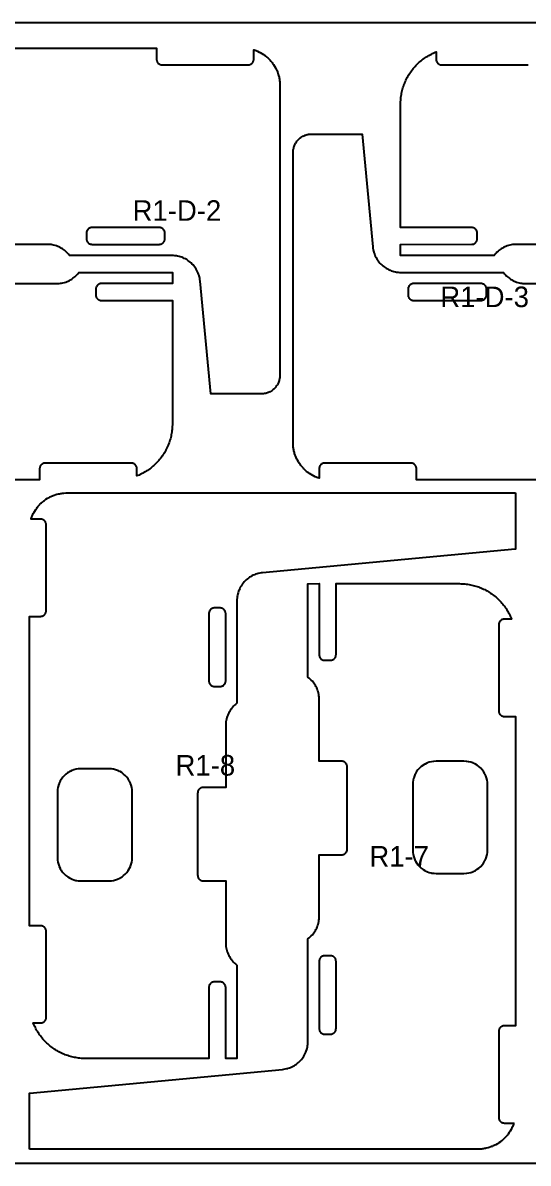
# Model space of a CAD drawing. Header units: millimetres. Extents: x 0 to 59980, y 0 to 1292.
# Drawn here: x 34076 to 34617, y 0 to 1220 of the extents above; entities that cross this region are included whole.
import ezdxf

# ---------------------------------------------------------------- set-up
doc = ezdxf.new("R2010")
doc.units = ezdxf.units.MM
for name, color, linetype in [('CUT_IN', 5, 'Continuous'), ('CUT_OUT', 1, 'Continuous'), ('LABEL', 7, 'Continuous'), ('SHEET', 8, 'Continuous')]:
    doc.layers.add(name, color=color, linetype=linetype)

msp = doc.modelspace()

# ---------------------------------------------------------------- linework, layer by layer
at = {"layer": 'CUT_IN'}
for points in [[(34144.07, 988.12), (34144.19, 987.54), (34144.36, 986.98), (34144.59, 986.43), (34144.86, 985.92), (34145.19, 985.43), (34145.37, 985.19), (34145.56, 984.97), (34145.98, 984.55), (34146.2, 984.36), (34146.68, 984.01), (34147.18, 983.71), (34147.71, 983.46), (34148.27, 983.26), (34148.55, 983.18), (34149.13, 983.06), (34149.42, 983.03), (34150.01, 983), (34222.01, 983), (34222.6, 983.03), (34222.89, 983.06), (34223.47, 983.18), (34224.03, 983.35), (34224.31, 983.46), (34224.84, 983.71), (34225.09, 983.85), (34225.58, 984.18), (34225.82, 984.36), (34226.04, 984.55), (34226.46, 984.97), (34226.65, 985.19), (34227, 985.67), (34227.16, 985.92), (34227.3, 986.17), (34227.55, 986.7), (34227.66, 986.98), (34227.83, 987.54), (34227.95, 988.12), (34228, 988.71), (34228.01, 995), (34227.98, 995.59), (34227.95, 995.88), (34227.83, 996.46), (34227.66, 997.02), (34227.43, 997.57), (34227.16, 998.08), (34227, 998.33), (34226.65, 998.81), (34226.46, 999.03), (34226.25, 999.24), (34226.04, 999.45), (34225.82, 999.64), (34225.34, 999.99), (34225.09, 1000.15), (34224.58, 1000.42), (34224.03, 1000.65), (34223.47, 1000.82), (34222.89, 1000.94), (34222.6, 1000.97), (34222.01, 1001), (34150.01, 1001), (34149.42, 1000.97), (34149.13, 1000.94), (34148.55, 1000.82), (34147.99, 1000.65), (34147.71, 1000.54), (34147.18, 1000.29), (34146.68, 999.99), (34146.2, 999.64), (34145.98, 999.45), (34145.56, 999.03), (34145.37, 998.81), (34145.02, 998.33), (34144.86, 998.08), (34144.59, 997.57), (34144.36, 997.02), (34144.19, 996.46), (34144.07, 995.88), (34144.04, 995.59), (34144.01, 995), (34144.01, 989), (34144.04, 988.41), (34144.07, 988.12)], [(34571.93, 935.88), (34571.81, 936.46), (34571.64, 937.02), (34571.41, 937.57), (34571.14, 938.08), (34570.81, 938.57), (34570.63, 938.81), (34570.44, 939.03), (34570.02, 939.45), (34569.8, 939.64), (34569.32, 939.99), (34568.82, 940.29), (34568.29, 940.54), (34567.73, 940.74), (34567.45, 940.82), (34566.87, 940.94), (34566.58, 940.97), (34565.99, 941), (34493.99, 941), (34493.4, 940.97), (34493.11, 940.94), (34492.53, 940.82), (34491.97, 940.65), (34491.69, 940.54), (34491.16, 940.29), (34490.91, 940.15), (34490.42, 939.82), (34490.18, 939.64), (34489.96, 939.45), (34489.54, 939.03), (34489.35, 938.81), (34489, 938.33), (34488.84, 938.08), (34488.7, 937.83), (34488.45, 937.3), (34488.34, 937.02), (34488.17, 936.46), (34488.05, 935.88), (34488, 935.29), (34487.99, 929), (34488.02, 928.41), (34488.05, 928.12), (34488.17, 927.54), (34488.34, 926.98), (34488.57, 926.43), (34488.84, 925.92), (34489, 925.67), (34489.35, 925.19), (34489.54, 924.97), (34489.75, 924.76), (34489.96, 924.55), (34490.18, 924.36), (34490.66, 924.01), (34490.91, 923.85), (34491.42, 923.58), (34491.97, 923.35), (34492.53, 923.18), (34493.11, 923.06), (34493.4, 923.03), (34493.99, 923), (34565.99, 923), (34566.58, 923.03), (34566.87, 923.06), (34567.45, 923.18), (34568.01, 923.35), (34568.29, 923.46), (34568.82, 923.71), (34569.32, 924.01), (34569.8, 924.36), (34570.02, 924.55), (34570.44, 924.97), (34570.63, 925.19), (34570.98, 925.67), (34571.14, 925.92), (34571.41, 926.43), (34571.64, 926.98), (34571.81, 927.54), (34571.93, 928.12), (34571.96, 928.41), (34571.99, 929), (34571.99, 935), (34571.96, 935.59), (34571.93, 935.88)], [(34287, 510.01), (34287.59, 510.04), (34287.88, 510.07), (34288.46, 510.19), (34289.02, 510.36), (34289.57, 510.59), (34290.08, 510.86), (34290.57, 511.19), (34290.81, 511.37), (34291.03, 511.56), (34291.45, 511.98), (34291.64, 512.2), (34291.99, 512.68), (34292.29, 513.18), (34292.54, 513.71), (34292.74, 514.27), (34292.82, 514.55), (34292.94, 515.13), (34292.97, 515.42), (34293, 516.01), (34293, 588.01), (34292.97, 588.6), (34292.94, 588.89), (34292.82, 589.47), (34292.65, 590.03), (34292.54, 590.31), (34292.29, 590.84), (34292.15, 591.09), (34291.82, 591.58), (34291.64, 591.82), (34291.45, 592.04), (34291.03, 592.46), (34290.81, 592.65), (34290.33, 593), (34290.08, 593.16), (34289.83, 593.3), (34289.3, 593.55), (34289.02, 593.66), (34288.46, 593.83), (34287.88, 593.95), (34287.29, 594), (34281, 594.01), (34280.41, 593.98), (34280.12, 593.95), (34279.54, 593.83), (34278.98, 593.66), (34278.43, 593.43), (34277.92, 593.16), (34277.67, 593), (34277.19, 592.65), (34276.97, 592.46), (34276.76, 592.25), (34276.55, 592.04), (34276.36, 591.82), (34276.01, 591.34), (34275.85, 591.09), (34275.58, 590.58), (34275.35, 590.03), (34275.18, 589.47), (34275.06, 588.89), (34275.03, 588.6), (34275, 588.01), (34275, 516.01), (34275.03, 515.42), (34275.06, 515.13), (34275.18, 514.55), (34275.35, 513.99), (34275.46, 513.71), (34275.71, 513.18), (34276.01, 512.68), (34276.36, 512.2), (34276.55, 511.98), (34276.97, 511.56), (34277.19, 511.37), (34277.67, 511.02), (34277.92, 510.86), (34278.43, 510.59), (34278.98, 510.36), (34279.54, 510.19), (34280.12, 510.07), (34280.41, 510.04), (34281, 510.01), (34287, 510.01)], [(34508.71, 428.19), (34508.17, 427.96), (34506.22, 427.03), (34505.96, 426.89), (34504.36, 425.93), (34503.87, 425.6), (34502.14, 424.31), (34500.54, 422.87), (34500.12, 422.45), (34498.68, 420.85), (34497.22, 418.88), (34496.1, 417.03), (34495.83, 416.51), (34494.91, 414.55), (34494.8, 414.28), (34494.08, 412.25), (34494, 411.96), (34493.49, 409.87), (34493.16, 407.73), (34493.11, 407.15), (34493, 404.84), (34493, 335.14), (34493.13, 332.54), (34493.16, 332.25), (34493.49, 330.11), (34494.08, 327.73), (34494.8, 325.7), (34494.91, 325.43), (34495.83, 323.47), (34496.1, 322.95), (34497.06, 321.35), (34497.39, 320.86), (34498.68, 319.13), (34500.12, 317.53), (34500.54, 317.11), (34502.14, 315.67), (34504.11, 314.21), (34505.96, 313.09), (34506.48, 312.82), (34508.17, 312.02), (34508.71, 311.79), (34510.74, 311.07), (34512.84, 310.54), (34513.41, 310.43), (34515.26, 310.15), (34515.84, 310.1), (34518.15, 309.99), (34547.85, 309.99), (34550.45, 310.12), (34550.74, 310.15), (34552.88, 310.48), (34555.26, 311.07), (34557.29, 311.79), (34557.56, 311.9), (34559.52, 312.82), (34560.04, 313.09), (34561.64, 314.05), (34562.13, 314.38), (34563.86, 315.67), (34565.46, 317.11), (34565.88, 317.53), (34567.32, 319.13), (34568.78, 321.1), (34569.9, 322.95), (34570.17, 323.47), (34571.09, 325.43), (34571.2, 325.7), (34571.92, 327.73), (34572, 328.02), (34572.51, 330.11), (34572.84, 332.25), (34572.89, 332.83), (34573, 335.14), (34573, 404.84), (34572.87, 407.44), (34572.84, 407.73), (34572.51, 409.87), (34571.92, 412.25), (34571.2, 414.28), (34571.09, 414.55), (34570.17, 416.51), (34569.9, 417.03), (34568.94, 418.63), (34568.61, 419.12), (34567.32, 420.85), (34565.88, 422.45), (34565.46, 422.87), (34563.86, 424.31), (34561.89, 425.77), (34560.04, 426.89), (34559.52, 427.16), (34557.83, 427.96), (34557.29, 428.19), (34555.26, 428.91), (34553.16, 429.44), (34552.59, 429.55), (34550.74, 429.83), (34550.16, 429.88), (34547.85, 429.99), (34518.15, 429.99), (34515.55, 429.86), (34515.26, 429.83), (34513.12, 429.5), (34510.74, 428.91), (34508.71, 428.19)], [(34177.29, 303.81), (34177.83, 304.04), (34179.78, 304.97), (34180.04, 305.11), (34181.64, 306.07), (34182.13, 306.4), (34183.86, 307.69), (34185.46, 309.13), (34185.88, 309.55), (34187.32, 311.15), (34188.78, 313.12), (34189.9, 314.97), (34190.17, 315.49), (34191.09, 317.45), (34191.2, 317.72), (34191.92, 319.75), (34192, 320.04), (34192.51, 322.13), (34192.84, 324.27), (34192.89, 324.85), (34193, 327.16), (34193, 396.86), (34192.87, 399.46), (34192.84, 399.75), (34192.51, 401.89), (34191.92, 404.27), (34191.2, 406.3), (34191.09, 406.57), (34190.17, 408.53), (34189.9, 409.05), (34188.94, 410.65), (34188.61, 411.14), (34187.32, 412.87), (34185.88, 414.47), (34185.46, 414.89), (34183.86, 416.33), (34181.89, 417.79), (34180.04, 418.91), (34179.52, 419.18), (34177.83, 419.98), (34177.29, 420.21), (34175.26, 420.93), (34173.16, 421.46), (34172.59, 421.57), (34170.74, 421.85), (34170.16, 421.9), (34167.85, 422.01), (34138.15, 422.01), (34135.55, 421.88), (34135.26, 421.85), (34133.12, 421.52), (34130.74, 420.93), (34128.71, 420.21), (34128.44, 420.1), (34126.48, 419.18), (34125.96, 418.91), (34124.36, 417.95), (34123.87, 417.62), (34122.14, 416.33), (34120.54, 414.89), (34120.12, 414.47), (34118.68, 412.87), (34117.22, 410.9), (34116.1, 409.05), (34115.83, 408.53), (34114.91, 406.57), (34114.8, 406.3), (34114.08, 404.27), (34114, 403.98), (34113.49, 401.89), (34113.16, 399.75), (34113.11, 399.17), (34113, 396.86), (34113, 327.16), (34113.13, 324.56), (34113.16, 324.27), (34113.49, 322.13), (34114.08, 319.75), (34114.8, 317.72), (34114.91, 317.45), (34115.83, 315.49), (34116.1, 314.97), (34117.06, 313.37), (34117.39, 312.88), (34118.68, 311.15), (34120.12, 309.55), (34120.54, 309.13), (34122.14, 307.69), (34124.11, 306.23), (34125.96, 305.11), (34126.48, 304.84), (34128.17, 304.04), (34128.71, 303.81), (34130.74, 303.09), (34132.84, 302.56), (34133.41, 302.45), (34135.26, 302.17), (34135.84, 302.12), (34138.15, 302.01), (34167.85, 302.01), (34170.45, 302.14), (34170.74, 302.17), (34172.88, 302.5), (34175.26, 303.09), (34177.29, 303.81)], [(34399, 221.99), (34398.41, 221.96), (34398.12, 221.93), (34397.54, 221.81), (34396.98, 221.64), (34396.43, 221.41), (34395.92, 221.14), (34395.43, 220.81), (34395.19, 220.63), (34394.97, 220.44), (34394.55, 220.02), (34394.36, 219.8), (34394.01, 219.32), (34393.71, 218.82), (34393.46, 218.29), (34393.26, 217.73), (34393.18, 217.45), (34393.06, 216.87), (34393.03, 216.58), (34393, 215.99), (34393, 143.99), (34393.03, 143.4), (34393.06, 143.11), (34393.18, 142.53), (34393.35, 141.97), (34393.46, 141.69), (34393.71, 141.16), (34393.85, 140.91), (34394.18, 140.42), (34394.36, 140.18), (34394.55, 139.96), (34394.97, 139.54), (34395.19, 139.35), (34395.67, 139), (34395.92, 138.84), (34396.17, 138.7), (34396.7, 138.45), (34396.98, 138.34), (34397.54, 138.17), (34398.12, 138.05), (34398.71, 138), (34405, 137.99), (34405.59, 138.02), (34405.88, 138.05), (34406.46, 138.17), (34407.02, 138.34), (34407.57, 138.57), (34408.08, 138.84), (34408.33, 139), (34408.81, 139.35), (34409.03, 139.54), (34409.24, 139.75), (34409.45, 139.96), (34409.64, 140.18), (34409.99, 140.66), (34410.15, 140.91), (34410.42, 141.42), (34410.65, 141.97), (34410.82, 142.53), (34410.94, 143.11), (34410.97, 143.4), (34411, 143.99), (34411, 215.99), (34410.97, 216.58), (34410.94, 216.87), (34410.82, 217.45), (34410.65, 218.01), (34410.54, 218.29), (34410.29, 218.82), (34409.99, 219.32), (34409.64, 219.8), (34409.45, 220.02), (34409.03, 220.44), (34408.81, 220.63), (34408.33, 220.98), (34408.08, 221.14), (34407.57, 221.41), (34407.02, 221.64), (34406.46, 221.81), (34405.88, 221.93), (34405.59, 221.96), (34405, 221.99), (34399, 221.99)]]:
    msp.add_lwpolyline(points, close=True, dxfattribs=at)
at = {"layer": 'CUT_OUT'}
for points in [[(33888.01, 1193), (34219.01, 1193), (34219.01, 1181), (34219.04, 1180.41), (34219.07, 1180.12), (34219.19, 1179.54), (34219.36, 1178.98), (34219.59, 1178.43), (34219.86, 1177.92), (34220.02, 1177.67), (34220.37, 1177.19), (34220.56, 1176.97), (34220.98, 1176.55), (34221.2, 1176.36), (34221.68, 1176.01), (34221.93, 1175.85), (34222.44, 1175.58), (34222.99, 1175.35), (34223.27, 1175.26), (34223.55, 1175.18), (34224.13, 1175.06), (34224.42, 1175.03), (34225.01, 1175), (34317.01, 1175), (34317.6, 1175.03), (34317.89, 1175.06), (34318.47, 1175.18), (34318.75, 1175.26), (34319.03, 1175.35), (34319.58, 1175.58), (34320.09, 1175.85), (34320.34, 1176.01), (34320.82, 1176.36), (34321.04, 1176.55), (34321.46, 1176.97), (34321.65, 1177.19), (34322, 1177.67), (34322.16, 1177.92), (34322.3, 1178.17), (34322.55, 1178.7), (34322.75, 1179.26), (34322.83, 1179.54), (34322.95, 1180.12), (34322.98, 1180.41), (34323.01, 1181), (34323.01, 1191.15), (34323.59, 1190.97), (34324.52, 1190.65), (34325.44, 1190.31), (34326.28, 1189.97), (34327.19, 1189.58), (34328.96, 1188.75), (34329.9, 1188.26), (34331.61, 1187.29), (34333.26, 1186.24), (34334.87, 1185.11), (34335.59, 1184.56), (34336.41, 1183.9), (34337.11, 1183.31), (34337.9, 1182.61), (34338.62, 1181.94), (34339.27, 1181.31), (34339.95, 1180.61), (34340.62, 1179.89), (34341.32, 1179.1), (34341.91, 1178.4), (34342.57, 1177.58), (34343.12, 1176.86), (34344.25, 1175.25), (34345.3, 1173.6), (34346.27, 1171.89), (34346.76, 1170.95), (34347.15, 1170.14), (34347.59, 1169.18), (34348.32, 1167.43), (34348.66, 1166.51), (34349.28, 1164.65), (34349.57, 1163.63), (34350.05, 1161.73), (34350.25, 1160.77), (34350.43, 1159.8), (34350.57, 1158.91), (34350.71, 1157.86), (34350.82, 1156.88), (34350.9, 1155.98), (34351, 1154.02), (34350.99, 842.02), (34350.96, 841.53), (34350.86, 840.55), (34350.72, 839.58), (34350.63, 839.1), (34350.29, 837.67), (34350.15, 837.19), (34349.84, 836.26), (34349.49, 835.35), (34349.09, 834.45), (34348.65, 833.57), (34348.41, 833.14), (34347.91, 832.3), (34347.36, 831.48), (34346.78, 830.7), (34346.47, 830.31), (34345.83, 829.57), (34345.49, 829.21), (34345.15, 828.86), (34344.44, 828.18), (34343.7, 827.54), (34343.31, 827.23), (34342.53, 826.65), (34341.71, 826.1), (34340.44, 825.36), (34339.56, 824.92), (34338.66, 824.52), (34338.21, 824.34), (34337.75, 824.17), (34336.82, 823.86), (34335.87, 823.6), (34334.91, 823.38), (34334.43, 823.29), (34333.46, 823.15), (34332.48, 823.05), (34331.99, 823.02), (34331.01, 823), (34276.95, 823), (34265.63, 943.73), (34265.47, 945.12), (34265.47, 945.12), (34265.23, 946.58), (34264.85, 948.31), (34264.54, 949.45), (34264.45, 949.73), (34263.99, 951.13), (34263.57, 952.24), (34262.98, 953.59), (34262.19, 955.18), (34261.46, 956.46), (34260.83, 957.46), (34259.99, 958.68), (34259.09, 959.85), (34258.13, 960.98), (34256.91, 962.26), (34256.06, 963.08), (34254.95, 964.05), (34253.55, 965.15), (34252.59, 965.83), (34251.35, 966.63), (34250.07, 967.36), (34248.75, 968.03), (34247.13, 968.76), (34246.03, 969.18), (34244.35, 969.74), (34243.21, 970.06), (34241.48, 970.45), (34240.31, 970.65), (34238.56, 970.87), (34237.08, 970.97), (34235.83, 971), (34126.02, 971.01), (34124.85, 972.45), (34123.89, 973.52), (34122.89, 974.55), (34121.62, 975.71), (34120.51, 976.62), (34119.59, 977.31), (34118.41, 978.12), (34116.94, 979.02), (34115.94, 979.57), (34114.39, 980.32), (34113.34, 980.78), (34112, 981.29), (34110.64, 981.73), (34108.98, 982.18), (34107.57, 982.48), (34106.16, 982.71), (34105.02, 982.85), (34103.59, 982.96), (34102.09, 983), (34036.01, 983)], [(34670.01, 983), (34603.93, 983), (34602.43, 982.96), (34601, 982.85), (34599.86, 982.71), (34598.45, 982.48), (34597.04, 982.18), (34595.38, 981.73), (34594.02, 981.29), (34592.68, 980.78), (34591.63, 980.32), (34590.08, 979.57), (34589.08, 979.02), (34587.61, 978.12), (34586.43, 977.31), (34585.51, 976.62), (34584.4, 975.71), (34583.13, 974.55), (34582.13, 973.52), (34581.17, 972.45), (34580, 971.01), (34480.02, 971.01), (34480.01, 983), (34556.3, 983.01), (34556.89, 983.06), (34557.47, 983.18), (34558.03, 983.35), (34558.58, 983.58), (34559.09, 983.85), (34559.58, 984.18), (34559.82, 984.36), (34560.04, 984.55), (34560.46, 984.97), (34560.65, 985.19), (34561, 985.67), (34561.3, 986.17), (34561.55, 986.7), (34561.75, 987.26), (34561.83, 987.54), (34561.95, 988.12), (34561.98, 988.41), (34562.01, 989), (34562, 995.29), (34561.95, 995.88), (34561.83, 996.46), (34561.66, 997.02), (34561.55, 997.3), (34561.43, 997.57), (34561.16, 998.08), (34560.83, 998.57), (34560.65, 998.81), (34560.46, 999.03), (34560.04, 999.45), (34559.82, 999.64), (34559.34, 999.99), (34559.09, 1000.15), (34558.84, 1000.29), (34558.31, 1000.54), (34558.03, 1000.65), (34557.47, 1000.82), (34556.89, 1000.94), (34556.6, 1000.97), (34556.01, 1001), (34480.01, 1001), (34480.01, 1133.02), (34480.03, 1134.51), (34480.08, 1135.98), (34480.17, 1137.38), (34480.3, 1138.92), (34480.46, 1140.31), (34480.65, 1141.77), (34480.9, 1143.29), (34481.17, 1144.74), (34481.46, 1146.11), (34481.8, 1147.54), (34482.19, 1149.04), (34482.6, 1150.45), (34483.05, 1151.86), (34483.53, 1153.25), (34484.04, 1154.63), (34484.56, 1155.93), (34485.17, 1157.35), (34485.79, 1158.69), (34486.43, 1160.01), (34487.11, 1161.32), (34487.82, 1162.61), (34488.57, 1163.88), (34489.3, 1165.07), (34490.1, 1166.3), (34490.93, 1167.52), (34491.84, 1168.77), (34492.73, 1169.94), (34493.65, 1171.09), (34494.6, 1172.22), (34495.53, 1173.27), (34496.53, 1174.35), (34497.56, 1175.4), (34498.66, 1176.48), (34499.74, 1177.48), (34500.79, 1178.41), (34501.92, 1179.36), (34503.07, 1180.28), (34504.24, 1181.17), (34505.49, 1182.08), (34506.71, 1182.91), (34507.94, 1183.71), (34509.13, 1184.44), (34510.4, 1185.19), (34511.69, 1185.9), (34513, 1186.58), (34514.32, 1187.22), (34515.66, 1187.84), (34517.08, 1188.45), (34518.01, 1188.81), (34518.02, 1180.71), (34518.07, 1180.12), (34518.19, 1179.54), (34518.36, 1178.98), (34518.47, 1178.7), (34518.72, 1178.17), (34519.02, 1177.67), (34519.37, 1177.19), (34519.56, 1176.97), (34519.98, 1176.55), (34520.2, 1176.36), (34520.68, 1176.01), (34520.93, 1175.85), (34521.44, 1175.58), (34521.71, 1175.46), (34521.99, 1175.35), (34522.55, 1175.18), (34523.13, 1175.06), (34523.42, 1175.03), (34524.01, 1175), (34616.01, 1175), (34616.6, 1175.03)], [(34827.99, 731), (34496.99, 731), (34496.99, 743), (34496.96, 743.59), (34496.93, 743.88), (34496.81, 744.46), (34496.64, 745.02), (34496.41, 745.57), (34496.14, 746.08), (34495.98, 746.33), (34495.63, 746.81), (34495.44, 747.03), (34495.02, 747.45), (34494.8, 747.64), (34494.32, 747.99), (34494.07, 748.15), (34493.56, 748.42), (34493.01, 748.65), (34492.73, 748.74), (34492.45, 748.82), (34491.87, 748.94), (34491.58, 748.97), (34490.99, 749), (34398.99, 749), (34398.4, 748.97), (34398.11, 748.94), (34397.53, 748.82), (34397.25, 748.74), (34396.97, 748.65), (34396.42, 748.42), (34395.91, 748.15), (34395.66, 747.99), (34395.18, 747.64), (34394.96, 747.45), (34394.54, 747.03), (34394.35, 746.81), (34394, 746.33), (34393.84, 746.08), (34393.7, 745.83), (34393.45, 745.3), (34393.25, 744.74), (34393.17, 744.46), (34393.05, 743.88), (34393.02, 743.59), (34392.99, 743), (34392.99, 732.85), (34392.41, 733.03), (34391.48, 733.35), (34390.56, 733.69), (34389.72, 734.03), (34388.81, 734.42), (34387.04, 735.25), (34386.1, 735.74), (34384.39, 736.71), (34382.74, 737.76), (34381.13, 738.89), (34380.41, 739.44), (34379.59, 740.1), (34378.89, 740.69), (34378.1, 741.39), (34377.38, 742.06), (34376.73, 742.69), (34376.05, 743.39), (34375.38, 744.11), (34374.68, 744.9), (34374.09, 745.6), (34373.43, 746.42), (34372.88, 747.14), (34371.75, 748.75), (34370.7, 750.4), (34369.73, 752.11), (34369.24, 753.05), (34368.85, 753.86), (34368.41, 754.82), (34367.68, 756.57), (34367.34, 757.49), (34366.72, 759.35), (34366.43, 760.37), (34365.95, 762.27), (34365.75, 763.23), (34365.57, 764.2), (34365.43, 765.09), (34365.29, 766.14), (34365.18, 767.12), (34365.1, 768.02), (34365, 769.98), (34365.01, 1081.98), (34365.04, 1082.47), (34365.14, 1083.45), (34365.28, 1084.42), (34365.37, 1084.9), (34365.71, 1086.33), (34365.85, 1086.81), (34366.16, 1087.74), (34366.51, 1088.65), (34366.91, 1089.55), (34367.35, 1090.43), (34367.59, 1090.86), (34368.09, 1091.7), (34368.64, 1092.52), (34369.22, 1093.3), (34369.53, 1093.69), (34370.17, 1094.43), (34370.51, 1094.79), (34370.85, 1095.14), (34371.56, 1095.82), (34372.3, 1096.46), (34372.69, 1096.77), (34373.47, 1097.35), (34374.29, 1097.9), (34375.56, 1098.64), (34376.44, 1099.08), (34377.34, 1099.48), (34377.79, 1099.66), (34378.25, 1099.83), (34379.18, 1100.14), (34380.13, 1100.4), (34381.09, 1100.62), (34381.57, 1100.71), (34382.54, 1100.85), (34383.52, 1100.95), (34384.01, 1100.98), (34384.99, 1101), (34439.05, 1101), (34450.37, 980.27), (34450.53, 978.88), (34450.53, 978.88), (34450.77, 977.42), (34451.15, 975.69), (34451.46, 974.55), (34451.55, 974.27), (34452.01, 972.87), (34452.43, 971.76), (34453.02, 970.41), (34453.81, 968.82), (34454.54, 967.54), (34455.17, 966.54), (34456.01, 965.32), (34456.91, 964.15), (34457.87, 963.02), (34459.09, 961.74), (34459.94, 960.92), (34461.05, 959.95), (34462.45, 958.85), (34463.41, 958.17), (34464.65, 957.37), (34465.93, 956.64), (34467.25, 955.97), (34468.87, 955.24), (34469.97, 954.82), (34471.65, 954.26), (34472.79, 953.94), (34474.52, 953.55), (34475.69, 953.35), (34477.44, 953.13), (34478.92, 953.03), (34480.17, 953), (34589.98, 952.99), (34591.15, 951.55), (34592.11, 950.48), (34593.11, 949.45), (34594.38, 948.29), (34595.49, 947.38), (34596.41, 946.69), (34597.59, 945.88), (34599.06, 944.98), (34600.06, 944.43), (34601.61, 943.68), (34602.66, 943.22), (34604, 942.71), (34605.36, 942.27), (34607.02, 941.82), (34608.43, 941.52), (34609.84, 941.29), (34610.98, 941.15), (34612.41, 941.04), (34613.91, 941), (34679.99, 941)], [(34045.99, 941), (34112.07, 941), (34113.57, 941.04), (34115, 941.15), (34116.14, 941.29), (34117.55, 941.52), (34118.96, 941.82), (34120.62, 942.27), (34121.98, 942.71), (34123.32, 943.22), (34124.37, 943.68), (34125.92, 944.43), (34126.92, 944.98), (34128.39, 945.88), (34129.57, 946.69), (34130.49, 947.38), (34131.6, 948.29), (34132.87, 949.45), (34133.87, 950.48), (34134.83, 951.55), (34136, 952.99), (34235.98, 952.99), (34235.99, 941), (34159.7, 940.99), (34159.11, 940.94), (34158.53, 940.82), (34157.97, 940.65), (34157.42, 940.42), (34156.91, 940.15), (34156.42, 939.82), (34156.18, 939.64), (34155.96, 939.45), (34155.54, 939.03), (34155.35, 938.81), (34155, 938.33), (34154.7, 937.83), (34154.45, 937.3), (34154.25, 936.74), (34154.17, 936.46), (34154.05, 935.88), (34154.02, 935.59), (34153.99, 935), (34154, 928.71), (34154.05, 928.12), (34154.17, 927.54), (34154.34, 926.98), (34154.45, 926.7), (34154.57, 926.43), (34154.84, 925.92), (34155.17, 925.43), (34155.35, 925.19), (34155.54, 924.97), (34155.96, 924.55), (34156.18, 924.36), (34156.66, 924.01), (34156.91, 923.85), (34157.16, 923.71), (34157.69, 923.46), (34157.97, 923.35), (34158.53, 923.18), (34159.11, 923.06), (34159.4, 923.03), (34159.99, 923), (34235.99, 923), (34235.99, 790.98), (34235.97, 789.49), (34235.92, 788.02), (34235.83, 786.62), (34235.7, 785.08), (34235.54, 783.69), (34235.35, 782.23), (34235.1, 780.71), (34234.83, 779.26), (34234.54, 777.89), (34234.2, 776.46), (34233.81, 774.96), (34233.4, 773.55), (34232.95, 772.14), (34232.47, 770.75), (34231.96, 769.37), (34231.44, 768.07), (34230.83, 766.65), (34230.21, 765.31), (34229.57, 763.99), (34228.89, 762.68), (34228.18, 761.39), (34227.43, 760.12), (34226.7, 758.93), (34225.9, 757.7), (34225.07, 756.48), (34224.16, 755.23), (34223.27, 754.06), (34222.35, 752.91), (34221.4, 751.78), (34220.47, 750.73), (34219.47, 749.65), (34218.44, 748.6), (34217.34, 747.52), (34216.26, 746.52), (34215.21, 745.59), (34214.08, 744.64), (34212.93, 743.72), (34211.76, 742.83), (34210.51, 741.92), (34209.29, 741.09), (34208.06, 740.29), (34206.87, 739.56), (34205.6, 738.81), (34204.31, 738.1), (34203, 737.42), (34201.68, 736.78), (34200.34, 736.16), (34198.92, 735.55), (34197.99, 735.19), (34197.98, 743.29), (34197.93, 743.88), (34197.81, 744.46), (34197.64, 745.02), (34197.53, 745.3), (34197.28, 745.83), (34196.98, 746.33), (34196.63, 746.81), (34196.44, 747.03), (34196.02, 747.45), (34195.8, 747.64), (34195.32, 747.99), (34195.07, 748.15), (34194.56, 748.42), (34194.29, 748.54), (34194.01, 748.65), (34193.45, 748.82), (34192.87, 748.94), (34192.58, 748.97), (34191.99, 749), (34099.99, 749), (34099.4, 748.97), (34099.11, 748.94), (34098.53, 748.82), (34098.25, 748.74), (34097.97, 748.65), (34097.42, 748.42), (34096.91, 748.15), (34096.66, 747.99), (34096.18, 747.64), (34095.96, 747.45), (34095.54, 747.03), (34095.35, 746.81), (34095, 746.33), (34094.84, 746.08), (34094.7, 745.83), (34094.45, 745.3), (34094.34, 745.02), (34094.17, 744.46), (34094.05, 743.88), (34094.02, 743.59), (34093.99, 743), (34093.99, 731), (33762.99, 731)]]:
    msp.add_lwpolyline(points, dxfattribs=at)
for points in [[(34602.99, 717), (34602.99, 657.02), (34602.6, 656.97), (34332.27, 631.63), (34330.88, 631.47), (34329.42, 631.23), (34327.69, 630.85), (34326.55, 630.54), (34326.27, 630.45), (34324.87, 629.99), (34323.76, 629.57), (34322.41, 628.98), (34320.82, 628.19), (34319.54, 627.46), (34318.54, 626.83), (34317.32, 625.99), (34316.15, 625.09), (34315.02, 624.13), (34313.74, 622.91), (34312.92, 622.06), (34311.95, 620.95), (34310.85, 619.55), (34310.17, 618.59), (34309.37, 617.35), (34308.64, 616.07), (34307.97, 614.75), (34307.24, 613.13), (34306.82, 612.03), (34306.26, 610.35), (34305.94, 609.21), (34305.55, 607.48), (34305.35, 606.31), (34305.13, 604.56), (34305.03, 603.08), (34305, 601.83), (34304.99, 492.02), (34303.55, 490.85), (34302.48, 489.89), (34301.45, 488.89), (34300.29, 487.62), (34299.38, 486.51), (34298.69, 485.59), (34297.88, 484.41), (34296.98, 482.94), (34296.43, 481.94), (34295.68, 480.39), (34295.22, 479.34), (34294.71, 478), (34294.27, 476.64), (34293.82, 474.98), (34293.52, 473.57), (34293.29, 472.16), (34293.15, 471.02), (34293.04, 469.59), (34293, 468.09), (34293, 402.01), (34269, 402.01), (34268.41, 401.98), (34268.12, 401.95), (34267.54, 401.83), (34266.98, 401.66), (34266.43, 401.43), (34265.92, 401.16), (34265.67, 401), (34265.19, 400.65), (34264.97, 400.46), (34264.76, 400.25), (34264.55, 400.04), (34264.36, 399.82), (34264.01, 399.34), (34263.85, 399.09), (34263.58, 398.58), (34263.35, 398.03), (34263.18, 397.47), (34263.06, 396.89), (34263.03, 396.6), (34263, 396.01), (34263, 308.01), (34263.03, 307.42), (34263.06, 307.13), (34263.18, 306.55), (34263.26, 306.27), (34263.46, 305.71), (34263.71, 305.18), (34263.85, 304.93), (34264.01, 304.68), (34264.36, 304.2), (34264.55, 303.98), (34264.97, 303.56), (34265.19, 303.37), (34265.67, 303.02), (34265.92, 302.86), (34266.43, 302.59), (34266.98, 302.36), (34267.26, 302.27), (34267.54, 302.19), (34268.12, 302.07), (34268.41, 302.04), (34269, 302.01), (34293, 302.01), (34293, 235.93), (34293.04, 234.43), (34293.15, 233), (34293.29, 231.86), (34293.52, 230.45), (34293.82, 229.04), (34294.27, 227.38), (34294.71, 226.02), (34295.22, 224.68), (34295.68, 223.63), (34296.43, 222.08), (34296.98, 221.08), (34297.88, 219.61), (34298.69, 218.43), (34299.38, 217.51), (34300.29, 216.4), (34301.45, 215.13), (34302.48, 214.13), (34303.55, 213.17), (34304.99, 212), (34304.99, 112.02), (34293, 112.01), (34292.99, 188.3), (34292.94, 188.89), (34292.82, 189.47), (34292.65, 190.03), (34292.54, 190.31), (34292.42, 190.58), (34292.15, 191.09), (34291.82, 191.58), (34291.64, 191.82), (34291.45, 192.04), (34291.03, 192.46), (34290.81, 192.65), (34290.33, 193), (34289.83, 193.3), (34289.3, 193.55), (34288.74, 193.75), (34288.46, 193.83), (34287.88, 193.95), (34287.59, 193.98), (34287, 194.01), (34280.71, 194), (34280.12, 193.95), (34279.54, 193.83), (34278.98, 193.66), (34278.7, 193.55), (34278.43, 193.43), (34277.92, 193.16), (34277.43, 192.83), (34277.19, 192.65), (34276.97, 192.46), (34276.55, 192.04), (34276.36, 191.82), (34276.01, 191.34), (34275.85, 191.09), (34275.71, 190.84), (34275.46, 190.31), (34275.35, 190.03), (34275.18, 189.47), (34275.06, 188.89), (34275.03, 188.6), (34275, 188.01), (34275, 112.01), (34142.98, 112.01), (34141.49, 112.03), (34140.02, 112.08), (34138.62, 112.17), (34137.08, 112.3), (34135.69, 112.46), (34134.23, 112.65), (34132.71, 112.9), (34131.26, 113.17), (34129.89, 113.46), (34128.46, 113.8), (34126.96, 114.19), (34125.55, 114.6), (34124.14, 115.05), (34122.75, 115.53), (34121.37, 116.04), (34120.07, 116.56), (34118.65, 117.17), (34117.31, 117.79), (34115.99, 118.43), (34114.68, 119.11), (34113.39, 119.82), (34112.12, 120.57), (34110.93, 121.3), (34109.7, 122.1), (34108.48, 122.93), (34107.23, 123.84), (34106.06, 124.73), (34104.91, 125.65), (34103.78, 126.6), (34102.73, 127.53), (34101.65, 128.53), (34100.6, 129.56), (34099.52, 130.66), (34098.52, 131.74), (34097.59, 132.79), (34096.64, 133.92), (34095.72, 135.07), (34094.83, 136.24), (34093.92, 137.49), (34093.09, 138.71), (34092.29, 139.94), (34091.56, 141.13), (34090.81, 142.4), (34090.1, 143.69), (34089.42, 145), (34088.78, 146.32), (34088.16, 147.66), (34087.55, 149.08), (34087.19, 150.01), (34095.29, 150.02), (34095.88, 150.07), (34096.46, 150.19), (34097.02, 150.36), (34097.3, 150.47), (34097.83, 150.72), (34098.33, 151.02), (34098.81, 151.37), (34099.03, 151.56), (34099.45, 151.98), (34099.64, 152.2), (34099.99, 152.68), (34100.15, 152.93), (34100.42, 153.44), (34100.54, 153.71), (34100.65, 153.99), (34100.82, 154.55), (34100.94, 155.13), (34100.97, 155.42), (34101, 156.01), (34101, 248.01), (34100.97, 248.6), (34100.94, 248.89), (34100.82, 249.47), (34100.74, 249.75), (34100.65, 250.03), (34100.42, 250.58), (34100.15, 251.09), (34099.99, 251.34), (34099.64, 251.82), (34099.45, 252.04), (34099.03, 252.46), (34098.81, 252.65), (34098.33, 253), (34098.08, 253.16), (34097.83, 253.3), (34097.3, 253.55), (34097.02, 253.66), (34096.46, 253.83), (34095.88, 253.95), (34095.59, 253.98), (34095, 254.01), (34083, 254.01), (34083, 585.01), (34095, 585.01), (34095.59, 585.04), (34095.88, 585.07), (34096.46, 585.19), (34097.02, 585.36), (34097.57, 585.59), (34098.08, 585.86), (34098.33, 586.02), (34098.81, 586.37), (34099.03, 586.56), (34099.45, 586.98), (34099.64, 587.2), (34099.99, 587.68), (34100.15, 587.93), (34100.42, 588.44), (34100.65, 588.99), (34100.74, 589.27), (34100.82, 589.55), (34100.94, 590.13), (34100.97, 590.42), (34101, 591.01), (34101, 683.01), (34100.97, 683.6), (34100.94, 683.89), (34100.82, 684.47), (34100.74, 684.75), (34100.65, 685.03), (34100.42, 685.58), (34100.15, 686.09), (34099.99, 686.34), (34099.64, 686.82), (34099.45, 687.04), (34099.03, 687.46), (34098.81, 687.65), (34098.33, 688), (34098.08, 688.16), (34097.83, 688.3), (34097.3, 688.55), (34096.74, 688.75), (34096.46, 688.83), (34095.88, 688.95), (34095.59, 688.98), (34095, 689.01), (34084.85, 689.01), (34085.03, 689.59), (34085.35, 690.52), (34085.69, 691.44), (34086.03, 692.28), (34086.42, 693.19), (34086.86, 694.15), (34087.25, 694.96), (34087.74, 695.9), (34088.71, 697.61), (34089.76, 699.26), (34090.89, 700.87), (34091.44, 701.59), (34092.1, 702.41), (34092.69, 703.11), (34093.39, 703.9), (34094.06, 704.62), (34094.69, 705.27), (34095.39, 705.95), (34096.11, 706.62), (34096.9, 707.32), (34097.6, 707.91), (34098.42, 708.57), (34099.14, 709.12), (34100.75, 710.25), (34102.4, 711.3), (34104.11, 712.27), (34105.05, 712.76), (34105.86, 713.15), (34106.82, 713.59), (34107.73, 713.98), (34108.57, 714.32), (34109.49, 714.66), (34111.35, 715.28), (34112.37, 715.57), (34114.27, 716.05), (34115.23, 716.25), (34116.2, 716.43), (34117.09, 716.57), (34118.14, 716.71), (34119.12, 716.82), (34120.02, 716.9), (34121.98, 717), (34602.99, 717)], [(34083.01, 15), (34083.01, 74.98), (34083.4, 75.03), (34353.73, 100.37), (34355.12, 100.53), (34356.58, 100.77), (34358.31, 101.15), (34359.45, 101.46), (34359.73, 101.55), (34361.13, 102.01), (34362.24, 102.43), (34363.59, 103.02), (34365.18, 103.81), (34366.46, 104.54), (34367.46, 105.17), (34368.68, 106.01), (34369.85, 106.91), (34370.98, 107.87), (34372.26, 109.09), (34373.08, 109.94), (34374.05, 111.05), (34375.15, 112.45), (34375.83, 113.41), (34376.63, 114.65), (34377.36, 115.93), (34378.03, 117.25), (34378.76, 118.87), (34379.18, 119.97), (34379.74, 121.65), (34380.06, 122.79), (34380.45, 124.52), (34380.65, 125.69), (34380.87, 127.44), (34380.97, 128.92), (34381, 130.17), (34381.01, 239.98), (34382.45, 241.15), (34383.52, 242.11), (34384.55, 243.11), (34385.71, 244.38), (34386.62, 245.49), (34387.31, 246.41), (34388.12, 247.59), (34389.02, 249.06), (34389.57, 250.06), (34390.32, 251.61), (34390.78, 252.66), (34391.29, 254), (34391.73, 255.36), (34392.18, 257.02), (34392.48, 258.43), (34392.71, 259.84), (34392.85, 260.98), (34392.96, 262.41), (34393, 263.91), (34393, 329.99), (34417, 329.99), (34417.59, 330.02), (34417.88, 330.05), (34418.46, 330.17), (34419.02, 330.34), (34419.57, 330.57), (34420.08, 330.84), (34420.33, 331), (34420.81, 331.35), (34421.03, 331.54), (34421.24, 331.75), (34421.45, 331.96), (34421.64, 332.18), (34421.99, 332.66), (34422.15, 332.91), (34422.42, 333.42), (34422.65, 333.97), (34422.82, 334.53), (34422.94, 335.11), (34422.97, 335.4), (34423, 335.99), (34423, 423.99), (34422.97, 424.58), (34422.94, 424.87), (34422.82, 425.45), (34422.74, 425.73), (34422.54, 426.29), (34422.29, 426.82), (34422.15, 427.07), (34421.99, 427.32), (34421.64, 427.8), (34421.45, 428.02), (34421.03, 428.44), (34420.81, 428.63), (34420.33, 428.98), (34420.08, 429.14), (34419.57, 429.41), (34419.02, 429.64), (34418.74, 429.73), (34418.46, 429.81), (34417.88, 429.93), (34417.59, 429.96), (34417, 429.99), (34393, 429.99), (34393, 496.07), (34392.96, 497.57), (34392.85, 499), (34392.71, 500.14), (34392.48, 501.55), (34392.18, 502.96), (34391.73, 504.62), (34391.29, 505.98), (34390.78, 507.32), (34390.32, 508.37), (34389.57, 509.92), (34389.02, 510.92), (34388.12, 512.39), (34387.31, 513.57), (34386.62, 514.49), (34385.71, 515.6), (34384.55, 516.87), (34383.52, 517.87), (34382.45, 518.83), (34381.01, 520), (34381.01, 619.98), (34393, 619.99), (34393.01, 543.7), (34393.06, 543.11), (34393.18, 542.53), (34393.35, 541.97), (34393.46, 541.69), (34393.58, 541.42), (34393.85, 540.91), (34394.18, 540.42), (34394.36, 540.18), (34394.55, 539.96), (34394.97, 539.54), (34395.19, 539.35), (34395.67, 539), (34396.17, 538.7), (34396.7, 538.45), (34397.26, 538.25), (34397.54, 538.17), (34398.12, 538.05), (34398.41, 538.02), (34399, 537.99), (34405.29, 538), (34405.88, 538.05), (34406.46, 538.17), (34407.02, 538.34), (34407.3, 538.45), (34407.57, 538.57), (34408.08, 538.84), (34408.57, 539.17), (34408.81, 539.35), (34409.03, 539.54), (34409.45, 539.96), (34409.64, 540.18), (34409.99, 540.66), (34410.15, 540.91), (34410.29, 541.16), (34410.54, 541.69), (34410.65, 541.97), (34410.82, 542.53), (34410.94, 543.11), (34410.97, 543.4), (34411, 543.99), (34411, 619.99), (34543.02, 619.99), (34544.51, 619.97), (34545.98, 619.92), (34547.38, 619.83), (34548.92, 619.7), (34550.31, 619.54), (34551.77, 619.35), (34553.29, 619.1), (34554.74, 618.83), (34556.11, 618.54), (34557.54, 618.2), (34559.04, 617.81), (34560.45, 617.4), (34561.86, 616.95), (34563.25, 616.47), (34564.63, 615.96), (34565.93, 615.44), (34567.35, 614.83), (34568.69, 614.21), (34570.01, 613.57), (34571.32, 612.89), (34572.61, 612.18), (34573.88, 611.43), (34575.07, 610.7), (34576.3, 609.9), (34577.52, 609.07), (34578.77, 608.16), (34579.94, 607.27), (34581.09, 606.35), (34582.22, 605.4), (34583.27, 604.47), (34584.35, 603.47), (34585.4, 602.44), (34586.48, 601.34), (34587.48, 600.26), (34588.41, 599.21), (34589.36, 598.08), (34590.28, 596.93), (34591.17, 595.76), (34592.08, 594.51), (34592.91, 593.29), (34593.71, 592.06), (34594.44, 590.87), (34595.19, 589.6), (34595.9, 588.31), (34596.58, 587), (34597.22, 585.68), (34597.84, 584.34), (34598.45, 582.92), (34598.81, 581.99), (34590.71, 581.98), (34590.12, 581.93), (34589.54, 581.81), (34588.98, 581.64), (34588.7, 581.53), (34588.17, 581.28), (34587.67, 580.98), (34587.19, 580.63), (34586.97, 580.44), (34586.55, 580.02), (34586.36, 579.8), (34586.01, 579.32), (34585.85, 579.07), (34585.58, 578.56), (34585.46, 578.29), (34585.35, 578.01), (34585.18, 577.45), (34585.06, 576.87), (34585.03, 576.58), (34585, 575.99), (34585, 483.99), (34585.03, 483.4), (34585.06, 483.11), (34585.18, 482.53), (34585.26, 482.25), (34585.35, 481.97), (34585.58, 481.42), (34585.85, 480.91), (34586.01, 480.66), (34586.36, 480.18), (34586.55, 479.96), (34586.97, 479.54), (34587.19, 479.35), (34587.67, 479), (34587.92, 478.84), (34588.17, 478.7), (34588.7, 478.45), (34588.98, 478.34), (34589.54, 478.17), (34590.12, 478.05), (34590.41, 478.02), (34591, 477.99), (34603, 477.99), (34603, 146.99), (34591, 146.99), (34590.41, 146.96), (34590.12, 146.93), (34589.54, 146.81), (34588.98, 146.64), (34588.43, 146.41), (34587.92, 146.14), (34587.67, 145.98), (34587.19, 145.63), (34586.97, 145.44), (34586.55, 145.02), (34586.36, 144.8), (34586.01, 144.32), (34585.85, 144.07), (34585.58, 143.56), (34585.35, 143.01), (34585.26, 142.73), (34585.18, 142.45), (34585.06, 141.87), (34585.03, 141.58), (34585, 140.99), (34585, 48.99), (34585.03, 48.4), (34585.06, 48.11), (34585.18, 47.53), (34585.26, 47.25), (34585.35, 46.97), (34585.58, 46.42), (34585.85, 45.91), (34586.01, 45.66), (34586.36, 45.18), (34586.55, 44.96), (34586.97, 44.54), (34587.19, 44.35), (34587.67, 44), (34587.92, 43.84), (34588.17, 43.7), (34588.7, 43.45), (34589.26, 43.25), (34589.54, 43.17), (34590.12, 43.05), (34590.41, 43.02), (34591, 42.99), (34601.15, 42.99), (34600.97, 42.41), (34600.65, 41.48), (34600.31, 40.56), (34599.97, 39.72), (34599.58, 38.81), (34599.14, 37.85), (34598.75, 37.04), (34598.26, 36.1), (34597.29, 34.39), (34596.24, 32.74), (34595.11, 31.13), (34594.56, 30.41), (34593.9, 29.59), (34593.31, 28.89), (34592.61, 28.1), (34591.94, 27.38), (34591.31, 26.73), (34590.61, 26.05), (34589.89, 25.38), (34589.1, 24.68), (34588.4, 24.09), (34587.58, 23.43), (34586.86, 22.88), (34585.25, 21.75), (34583.6, 20.7), (34581.89, 19.73), (34580.95, 19.24), (34580.14, 18.85), (34579.18, 18.41), (34578.27, 18.02), (34577.43, 17.68), (34576.51, 17.34), (34574.65, 16.72), (34573.63, 16.43), (34571.73, 15.95), (34570.77, 15.75), (34569.8, 15.57), (34568.91, 15.43), (34567.86, 15.29), (34566.88, 15.18), (34565.98, 15.1), (34564.02, 15), (34083.01, 15)]]:
    msp.add_lwpolyline(points, close=True, dxfattribs=at)
at = {"layer": 'SHEET'}
msp.add_lwpolyline([(32880, 0), (35320, 0), (35320, 1220), (32880, 1220)], close=True, dxfattribs=at)

# ---------------------------------------------------------------- texts
at = {"layer": 'LABEL'}
for s, p in [('R1-D-2', (34193.44, 1008.17)), ('R1-D-3', (34522.56, 915.83)), ('R1-8', (34239.33, 414.68)), ('R1-7', (34446.67, 317.32))]:
    msp.add_text(s, height=22, dxfattribs=at).set_placement(p)

doc.saveas('drawing.dxf')
